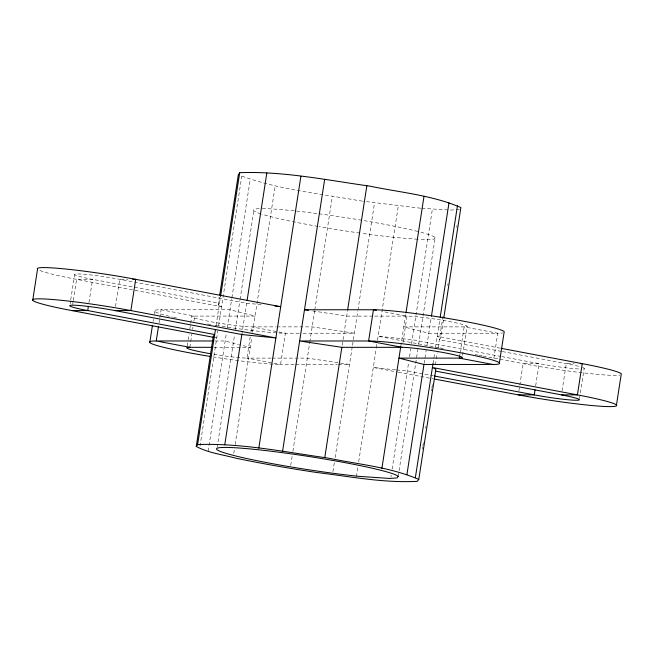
<?xml version="1.0" encoding="UTF-8"?>
<svg xmlns="http://www.w3.org/2000/svg" width="654" height="654" viewBox="0 0 654 654"><rect width="100%" height="100%" fill="white"/><g stroke="black" fill="none" stroke-linecap="round" stroke-linejoin="round"><path stroke-width="0.49" stroke-dasharray="3.27 2.45" d="M70.101 303.881L70.567 300.856M70.722 299.851L74.621 274.664M72.684 304.519L73.158 301.494M73.313 300.488L76.583 279.332L92.566 279.332L219.499 303.301L218.158 305.001L221.583 306.71L76.583 279.332A69.643 4.979 8.8 0 1 38.48 269.832M88.977 302.5L92.566 279.332A31.997 2.289 8.8 0 1 77.589 273.944A31.997 2.289 8.8 0 1 119.731 279.332L133.718 281.972M115.521 306.538L119.731 279.332L127.718 279.332M153.069 321.392L153.379 319.373M154.156 314.337L154.622 311.32M159.053 322.839L159.674 318.809M159.829 317.803L161.08 309.743L230.036 309.751L255.044 316.095L194.679 316.086L161.08 309.743A69.643 4.979 8.8 0 0 172.607 317.1M187.191 346.023L187.968 340.987M188.123 339.982L189.063 333.941M189.84 328.897L191.712 316.814M189.84 347.315L191.867 334.219M192.652 329.183L192.963 327.172M193.895 321.122L194.679 316.086A31.997 2.289 8.8 0 0 209.656 321.482A31.997 2.289 8.8 0 0 251.798 326.877L285.397 333.221L299.597 333.221M218.158 305.001L219.401 296.981M216.065 325.463L220.586 296.278M200.001 446.159L217.839 330.883M218.624 325.847L241.776 176.278M208.136 451.203L226.447 332.919M227.224 327.883L231.745 298.714M231.9 297.709L250.229 179.319M217.144 447.491L234.614 334.635M235.391 329.591L239.92 300.374M240.075 299.36L253.801 210.694M241.825 334.529L246.967 301.29M250.237 336.949L246.959 358.106A31.997 2.289 8.8 0 1 212.673 354.108M251.013 331.913L251.798 326.877L275.939 326.877M233.764 453.533L234.541 448.53M235.162 444.516L251.765 337.251M252.542 332.216L275.236 185.662M290.728 465.321L292.281 455.307M292.902 451.293L309.669 342.998M309.824 341.993L314.648 310.822M314.803 309.824L332.355 196.445M342.148 345.312L347.454 311.083M332.919 471.665L334.472 461.65M335.093 457.636L352.326 346.318M352.481 345.312L357.771 311.149M357.926 310.143L374.546 202.797M356.381 476.717L357.934 466.694M358.711 461.683L376.254 348.353M376.41 347.348L376.876 344.323M377.505 340.293L398.319 205.838M400.828 346.023L405.815 313.838M402.987 342.295L407.041 316.103L382.328 311.443M390.896 477.118L391.206 475.115M392.138 469.106L408.742 361.842M409.527 356.806L410.769 348.745M411.554 343.71L432.368 209.247M398.204 476.374L417.865 349.408M418.642 344.372L435.18 237.566A92.059 6.581 8.8 0 0 420.506 232.17M424.119 363.452L426.146 350.356M426.931 345.32L431.288 317.174M433.038 363.469L434.755 352.392M435.531 347.348L439.889 319.209M422.402 449.069L422.713 447.066M422.868 446.061L423.49 442.055M425.664 428.027L425.975 426.024M431.403 390.953L431.714 388.942M431.869 387.945L432.49 383.939M435.441 364.867L436.218 359.831M436.373 358.817L437.313 352.776M438.09 347.74L443.069 315.604M447.728 285.504L448.039 283.493M450.99 264.429L451.301 262.426M456.737 227.314L457.048 225.303M501.307 351.378L439.341 339.679L440.682 337.971L443.633 318.907M459.631 356.103L459.95 354.092M460.105 353.078L464.16 326.886A31.997 2.289 8.8 0 0 449.175 321.498A31.997 2.289 8.8 0 0 407.041 316.103L373.835 316.103M462.599 355.384L467.119 326.166M493.86 358.417L497.759 333.229A69.643 4.979 8.8 0 0 502.689 332.951M518.916 390.839L523.126 363.64L539.109 363.64A31.997 2.289 8.8 0 0 581.251 369.036M535.675 385.803L539.109 363.64L502.125 356.659M562.056 390.847L566.274 363.649L574.261 363.649M579.534 398.539L584.21 368.316M435.18 237.566L433.962 239.111L426.653 239.642L418.707 239.315M459.378 209.444L450.41 210.089L421.683 208.307M372.829 316.103L346.677 316.103L310.503 310.585M276.944 326.877L312.162 326.877L354.354 333.221L300.611 333.221M215.06 340.979L225.197 340.979L238.514 344.576M213.989 347.323L250.204 347.323L239.487 344.805M271.108 358.106L246.959 358.106L280.566 364.45L294.758 364.45M272.113 358.106L307.323 358.106L349.522 364.45L338.363 364.45M295.772 364.45L337.35 364.45M417.71 239.274L396.103 237.557A92.059 6.581 8.8 0 1 360.951 233.208M420.71 208.225L363.51 201.268M261.232 304.584L246.656 303.301L134.724 282.168M395.678 369.886L373.295 367.491L397.289 372.028M396.651 369.968L407.344 370.908L433.324 375.813M362.504 201.13L358.49 200.574C318.907 193.421 277.893 189.578 240.059 175.427M500.253 348.165L437.248 336.27L440.682 337.971M502.305 351.566L566.274 363.649A31.997 2.289 8.8 0 1 580.85 366.927M501.127 356.471L412.175 339.679L378.126 336.262L439.128 347.781M440.126 347.969L444.123 348.729M475.131 354.582L478.131 355.147M479.129 355.335L482.129 355.899M483.126 356.087L523.126 363.64A69.643 4.979 8.8 0 0 619.779 375.102M398.294 372.216L433.291 378.821M214.177 336.663L216.752 337.938M359.929 233.069A92.059 6.581 8.8 0 1 318.964 226.586M317.967 226.415A92.059 6.581 8.8 0 1 261.739 214.152M260.93 213.891A92.059 6.581 8.8 0 1 259.957 208.642M262.328 208.61A92.059 6.581 8.8 0 1 317.934 213.67M318.923 213.801A92.059 6.581 8.8 0 1 418.56 231.663M582.485 367.458A31.997 2.289 8.8 0 1 583.793 368.856M212.869 356.88A69.643 4.979 8.8 0 0 280.566 364.45L285.397 333.221A69.643 4.979 8.8 0 1 218.706 325.815M217.708 325.651A69.643 4.979 8.8 0 1 214.708 325.169M210.768 324.515A69.643 4.979 8.8 0 1 207.678 323.992M176.539 317.991A69.643 4.979 8.8 0 1 173.563 317.321M464.16 326.886L403.796 326.886L428.803 333.229L497.759 333.229L464.16 326.886"/><path stroke-width="0.98" d="M32.7 300.399L37.531 269.17A69.643 4.979 8.8 0 1 135.705 279.332L280.705 306.71L274.86 306.031M88.355 306.53L87.726 310.56L71.752 310.56A69.643 4.979 8.8 0 1 39.15 298.829A69.643 4.979 8.8 0 1 130.874 310.568L275.874 337.946L241.825 334.529L114.891 310.56A31.997 2.289 8.8 0 0 72.749 305.173A31.997 2.289 8.8 0 0 87.726 310.56L214.659 334.529L213.318 336.238L196.257 446.453C208.258 452.911 222.115 454.522 235.129 458.013C262.058 463.702 289.191 468.329 316.405 472.45C349.849 476.455 383.489 483.151 417.293 481.328L418.781 479.423L435.842 369.199L432.417 367.499L577.417 394.877A69.643 4.979 8.8 0 1 610.01 406.608A69.643 4.979 8.8 0 1 518.295 394.869L434.289 379.009M149.791 342.549L152.439 325.422M158.423 326.869L156.241 340.971A69.643 4.979 8.8 0 0 209.877 356.397M219.711 294.97L238.35 174.577L239.838 172.672C283.46 171.111 326.779 180.128 369.821 186.137C400.215 192.497 432.18 195.145 460.874 207.547L443.788 317.909M197.598 444.753L215.444 329.493M220.586 296.278L239.683 172.869M224.763 444.753L241.825 334.529M247.122 300.292L266.848 172.869M258.812 448.162L300.897 176.286M282.585 451.203L324.67 179.327M324.776 457.555L341.838 347.331L402.202 347.331A31.997 2.289 8.8 0 1 444.344 352.727A31.997 2.289 8.8 0 1 459.321 358.122L492.92 364.466L423.964 364.458L398.956 358.114L459.321 358.122L459.631 356.103M347.609 310.078L366.869 185.671M381.895 468.338L400.673 347.029M405.971 312.841L423.988 196.453M406.902 474.681L423.964 364.458M431.444 316.168L448.987 202.797M415.347 477.722L433.038 363.469M440.199 317.206L457.44 205.838M499.378 362.888L504.209 331.66A69.643 4.979 8.8 0 0 448.064 318.457A69.643 4.979 8.8 0 0 373.434 309.759L304.478 309.759L308.492 310.307M535.054 389.833L534.269 394.877L518.295 394.869M616.469 405.039L621.3 373.81A69.643 4.979 8.8 0 0 582.248 363.649L501.25 348.353M196.257 446.453L197.745 444.556C241.375 442.987 284.686 452.012 327.736 458.021C358.122 464.381 390.095 467.03 418.781 479.423M132.713 279.332L135.705 279.332L130.874 310.568L114.891 310.56M213.032 340.979L156.241 340.971L189.84 347.315A31.997 2.289 8.8 0 0 210.662 353.765M189.84 347.315L211.978 347.323M580.253 363.649L582.248 363.649L577.417 394.877L561.434 394.877L435.507 371.096M341.838 347.331L299.646 340.987L368.603 340.987A69.643 4.979 8.8 0 1 460.326 352.727A69.643 4.979 8.8 0 1 492.92 364.466M376.402 310.323L373.434 309.759L368.603 340.987L402.202 347.331M434.33 376.001L534.269 394.877A31.997 2.289 8.8 0 0 576.411 400.264A31.997 2.289 8.8 0 0 561.434 394.877M71.752 310.56L213.752 337.374M398.204 476.374L396.994 477.927L389.678 478.45L359.136 476.374A92.059 6.581 8.8 0 1 224.78 452.969A92.059 6.581 8.8 0 1 284.637 452.969A92.059 6.581 8.8 0 1 398.204 476.374"/></g></svg>
